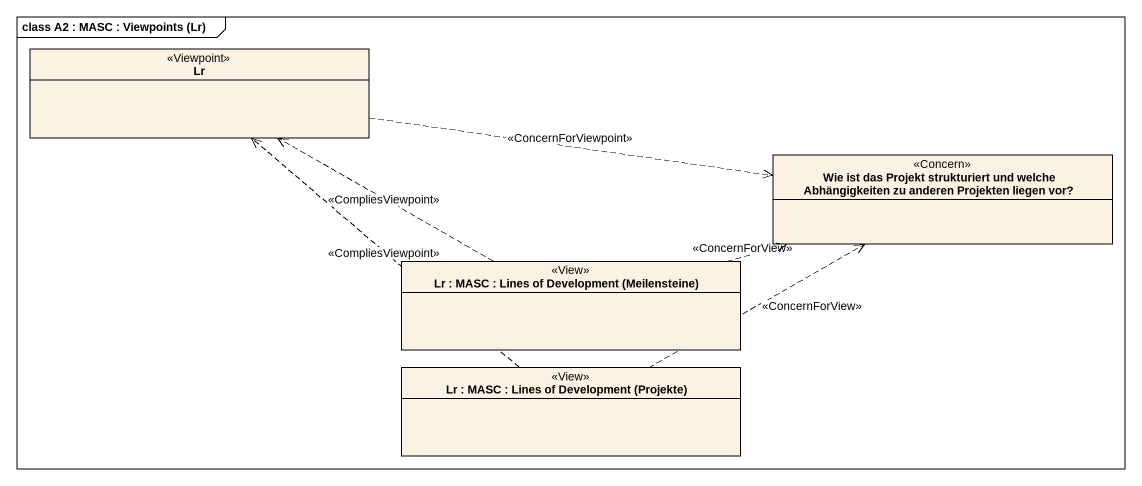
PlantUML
@startuml
mainframe class A2 : MASC : Viewpoints (Lr)
hide circle
hide empty members
class Lr <<Viewpoint>>
class "Wie ist das Projekt strukturiert und welche Abhängigkeiten zu anderen Projekten liegen vor?" as Wie_ist_das_Projekt <<Concern>>
class "Lr : MASC : Lines of Development (Meilensteine)" as Lr_MASC_Lines_of <<View>>
class "Lr : MASC : Lines of Development (Projekte)" as Lr_MASC_Lines_of_2 <<View>>
Lr .right.> Wie_ist_das_Projekt : <<ConcernForViewpoint>>
Lr_MASC_Lines_of .left.> Lr : <<CompliesViewpoint>>
Lr_MASC_Lines_of .right.> Wie_ist_das_Projekt : <<ConcernForView>>
Lr_MASC_Lines_of_2 .up.> Lr : <<CompliesViewpoint>>
Lr_MASC_Lines_of_2 .right.> Wie_ist_das_Projekt : <<ConcernForView>>
@enduml
